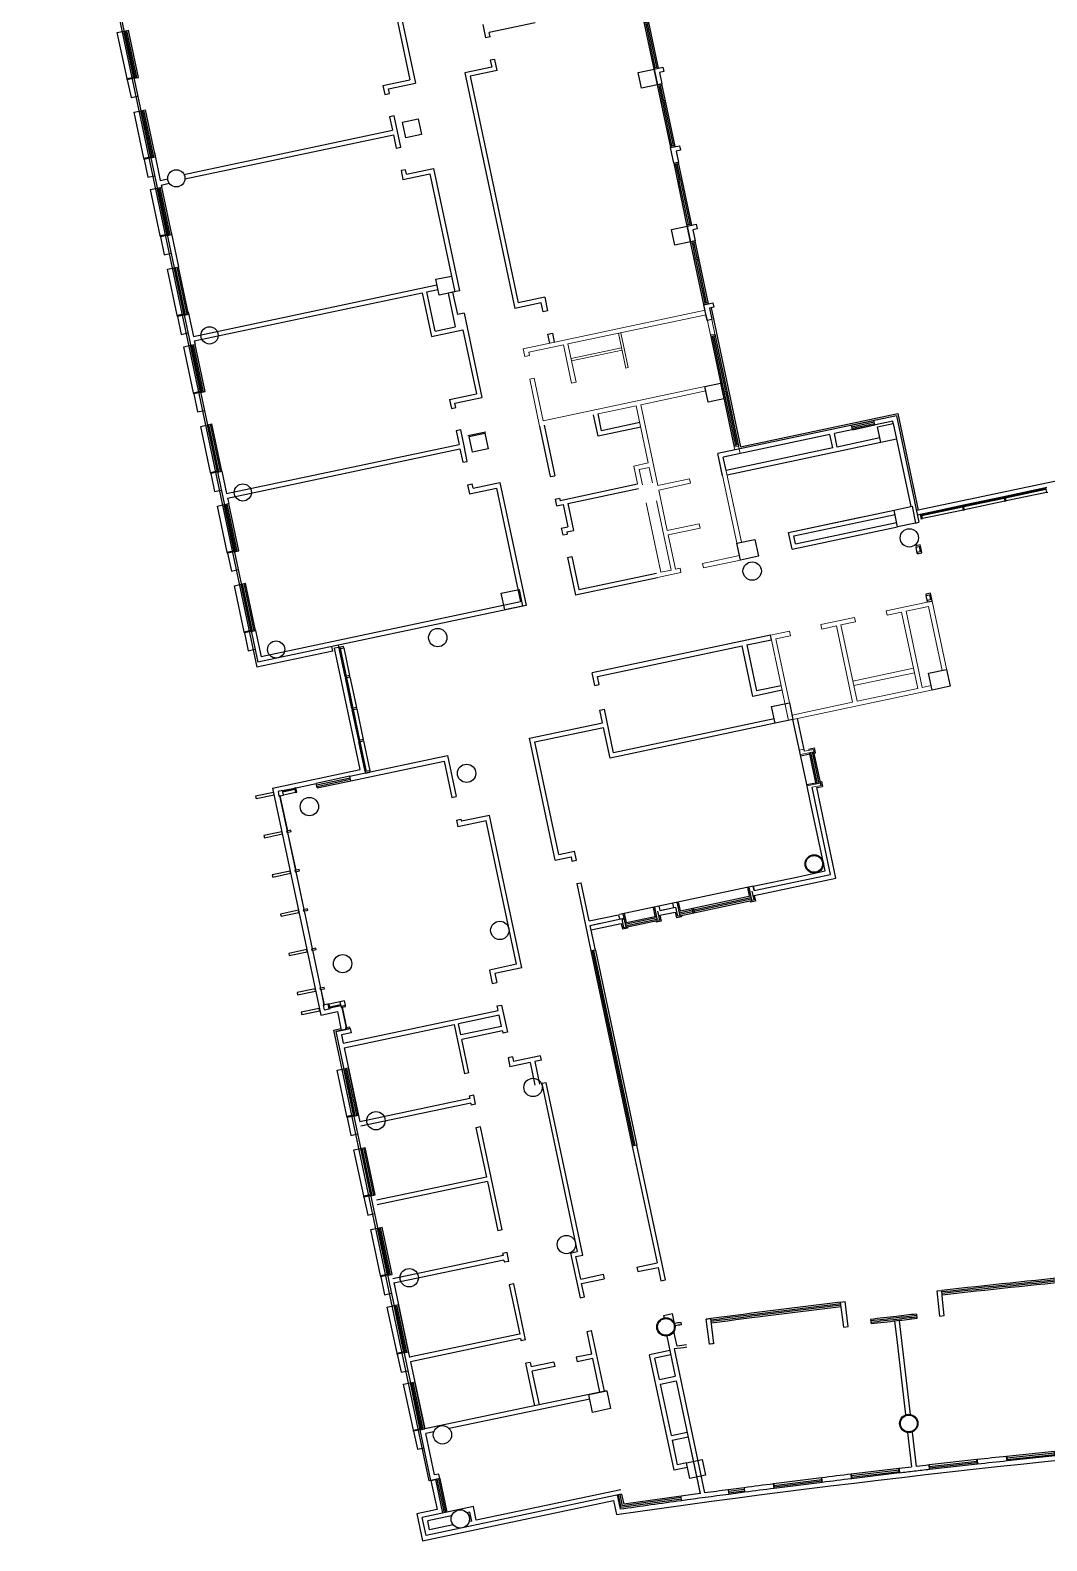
# Model space of a CAD drawing. Header units: millimetres. Extents: x 11680834 to 11851556, y -6213014 to -6078394.
# Drawn here: x 11684104 to 11728394, y -6213014 to -6147150 of the extents above; entities that cross this region are included whole.
import ezdxf

# ---------------------------------------------------------------- set-up
doc = ezdxf.new("R2010")
doc.units = ezdxf.units.MM
for name, color, linetype in [('A—墙体', 7, 'Continuous'), ('A—门窗', 135, 'Continuous'), ('I—平面—装饰面层线', 192, 'Continuous')]:
    doc.layers.add(name, color=color, linetype=linetype)
for name, color, linetype, lineweight in [('E1-RI-4F$0$A-WALL', 7, 'Continuous', 5), ('E1-RV-4F$0$$2$A-WALL', 7, 'Continuous', 5), ('E1-RV-4F$0$A-GLAZ-CWMG', 3, 'Continuous', 5), ('E1-RW-4F$0$A-WALL', 7, 'Continuous', 5)]:
    doc.layers.add(name, color=color, linetype=linetype, lineweight=lineweight)
doc.layers.get('0').off()
doc.layers.get('I—平面—装饰面层线').off()

# ---------------------------------------------------------------- blocks, each defined once
blk = doc.blocks.new('E-COLS-F4')
at = {"layer": 'A—墙体'}
for points in [[(11710597, -6148989), (11711282, -6148844), (11711427, -6149529), (11710742, -6149674)], [(11700325, -6151164), (11701010, -6151019), (11701154, -6151704), (11700470, -6151849)], [(11712047, -6155838), (11712732, -6155693), (11712877, -6156377), (11712192, -6156522)], [(11701774, -6158012), (11702459, -6157867), (11702604, -6158552), (11701919, -6158697)], [(11713496, -6162686), (11714181, -6162541), (11714326, -6163226), (11713641, -6163371)], [(11703224, -6164860), (11703909, -6164715), (11704054, -6165400), (11703369, -6165545)], [(11721023, -6164440), (11721708, -6164295), (11721853, -6164980), (11721168, -6165125)], [(11721740, -6168070), (11722523, -6167905), (11722678, -6168638), (11721896, -6168804)], [(11714892, -6169520), (11715675, -6169354), (11715830, -6170088), (11715047, -6170254)], [(11704620, -6171694), (11705402, -6171529), (11705558, -6172263), (11704775, -6172428)], [(11723247, -6175187), (11724030, -6175022), (11724185, -6175756), (11723402, -6175921)], [(11716399, -6176637), (11717181, -6176472), (11717337, -6177205), (11716554, -6177371)], [(11708439, -6206636), (11709222, -6206470), (11709387, -6207253), (11708605, -6207419)], [(11712699, -6209618), (11713384, -6209473), (11713529, -6210158), (11712844, -6210303)]]:
    blk.add_lwpolyline(points, close=True, dxfattribs=at)
blk.add_lwpolyline([(11703165, -6164822), (11703948, -6164656)], dxfattribs=at)
for centre, radius in [((11690467, -6153608), 375), ((11691917, -6160457), 375), ((11693367, -6167305), 375), ((11722406, -6169284), 400), ((11715558, -6170733), 400), ((11701861, -6173633), 400), ((11694816, -6174153), 375), ((11703114, -6179552), 400), ((11696266, -6181001), 400), ((11718261, -6183500), 400), ((11718261, -6183500), 365), ((11704564, -6186400), 400), ((11697716, -6187850), 400), ((11706014, -6193248), 400), ((11699166, -6194698), 400), ((11707464, -6200096), 400), ((11700615, -6201546), 400), ((11711802, -6203689), 400), ((11711802, -6203689), 365), ((11722383, -6207898), 400), ((11722383, -6207898), 365), ((11702065, -6208394), 400), ((11702842, -6212063), 400)]:
    blk.add_circle(centre, radius, dxfattribs=at)
blk = doc.blocks.new('E1-RI-4F$0$窗3')
at = {"layer": 'A—门窗'}
for p, q in [((10160998, -8417102), (10161298, -8417102)), ((10161298, -8419202), (10161298, -8417102)), ((10161364, -8419202), (10161364, -8417102)), ((10161431, -8419202), (10161431, -8417102)), ((10161498, -8419202), (10161498, -8417102)), ((10161298, -8419202), (10161498, -8419202))]:
    blk.add_line(p, q, dxfattribs=at)
for points in [[(10160998, -8419152), (10160998, -8417102), (10160998, -8417102)], [(10161298, -8419202), (10160998, -8419202), (10160998, -8419152), (10161298, -8419152)], [(10160998, -8419202), (10160998, -8420002), (10161298, -8420002)]]:
    blk.add_lwpolyline(points, dxfattribs=at)
at = {"layer": 'E1-RI-4F$0$A-WALL'}
blk.add_line((10161298, -8417102), (10161498, -8417102), dxfattribs=at)
blk = doc.blocks.new('E1-RI-4F$0$AWE')
at = {"layer": 'A—门窗'}
for p, q in [((11718018, -6178492), (11718272, -6178438)), ((11718341, -6180018), (11718051, -6178649)), ((11718406, -6180004), (11718117, -6178635)), ((11718471, -6179991), (11718182, -6178621)), ((11718558, -6180075), (11718247, -6178607)), ((11718259, -6178666), (11718318, -6178653)), ((11718318, -6178653), (11718272, -6178438)), ((11717672, -6178790), (11718064, -6178707)), ((11717937, -6180042), (11718329, -6179960)), ((11718524, -6179918), (11718583, -6179906)), ((11718583, -6179906), (11718629, -6180121)), ((11718374, -6180175), (11718629, -6180121))]:
    blk.add_line(p, q, dxfattribs=at)
at = {"layer": 'E1-RI-4F$0$A-WALL'}
for p, q in [((11717618, -6178536), (11717814, -6178494)), ((11717660, -6178731), (11718247, -6178607)), ((11717835, -6178592), (11718226, -6178509)), ((11718247, -6178607), (11718226, -6178509)), ((11717950, -6180101), (11718537, -6179977)), ((11718537, -6179977), (11718558, -6180075)), ((11718166, -6180157), (11718558, -6180075))]:
    blk.add_line(p, q, dxfattribs=at)
blk = doc.blocks.new('E1-RI-4F$0$窗4')
at = {"layer": 'A—门窗'}
for p, q in [((10183925, -8423476), (10183925, -8420676)), ((10183925, -8420676), (10184125, -8420676)), ((10184125, -8423476), (10184125, -8420676)), ((10183925, -8420736), (10184125, -8420736)), ((10183992, -8421416), (10183992, -8420736)), ((10184058, -8421416), (10184058, -8420736)), ((10183925, -8421416), (10184125, -8421416)), ((10183925, -8421476), (10184125, -8421476)), ((10183992, -8423416), (10183992, -8421476)), ((10184058, -8423416), (10184058, -8421476)), ((10183925, -8423416), (10184125, -8423416)), ((10183925, -8423476), (10184125, -8423476))]:
    blk.add_line(p, q, dxfattribs=at)
blk = doc.blocks.new('E1-RI-4F$0$$TCHSYS$WIN2D')
for p, q in [((-0.5, 0.5), (0.5, 0.5)), ((-0.5, 0.5), (-0.5, -0.5)), ((0.5, 0.5), (0.5, -0.5)), ((0.5, 0.1667), (-0.5, 0.1667)), ((0.5, -0.1667), (-0.5, -0.1667)), ((-0.5, -0.5), (0.5, -0.5))]:
    blk.add_line(p, q)

msp = doc.modelspace()

# ---------------------------------------------------------------- linework, layer by layer
at = {"layer": 'A—墙体'}
for p, q in [((11684181, -6128261), (11694014, -6174706)), ((11699560, -6144171), (11700647, -6149307)), ((11699828, -6144472), (11700884, -6149461)), ((11703817, -6146898), (11703941, -6147485)), ((11706101, -6146824), (11704095, -6147248)), ((11704137, -6147444), (11703941, -6147485)), ((11704137, -6147444), (11704095, -6147248)), ((11704210, -6148757), (11703037, -6149005)), ((11703037, -6149005), (11705211, -6159278)), ((11704447, -6148911), (11703274, -6149160)), ((11704344, -6148422), (11704148, -6148463)), ((11704148, -6148463), (11704210, -6148757)), ((11704447, -6148911), (11704344, -6148422)), ((11699473, -6149555), (11700647, -6149307)), ((11699473, -6149555), (11699555, -6149947)), ((11699710, -6149710), (11700884, -6149461)), ((11699751, -6149905), (11699710, -6149710)), ((11703274, -6149160), (11705365, -6159041)), ((11699555, -6149947), (11699751, -6149905)), ((11699958, -6150884), (11699763, -6150925)), ((11699763, -6150925), (11699887, -6151512)), ((11700103, -6151569), (11699958, -6150884)), ((11690800, -6153436), (11699887, -6151512)), ((11700248, -6152253), (11700103, -6151569)), ((11690841, -6153631), (11699928, -6151708)), ((11699928, -6151708), (11700053, -6152295)), ((11700053, -6152295), (11700248, -6152253)), ((11689513, -6152482), (11689772, -6153705)), ((11689772, -6153705), (11690093, -6153637)), ((11700455, -6153232), (11700260, -6153273)), ((11700260, -6153273), (11700342, -6153664)), ((11700342, -6153664), (11701517, -6153416)), ((11700497, -6153427), (11700455, -6153232)), ((11700497, -6153427), (11701671, -6153179)), ((11701517, -6153416), (11702604, -6158552)), ((11701671, -6153179), (11702728, -6158168)), ((11689814, -6153900), (11690162, -6153826)), ((11689814, -6153900), (11689834, -6153998)), ((11690248, -6155955), (11690569, -6157471)), ((11691211, -6160504), (11701826, -6158257)), ((11702728, -6158168), (11702800, -6158511)), ((11691253, -6160699), (11701183, -6158597)), ((11701183, -6158597), (11701587, -6160505)), ((11701379, -6158556), (11701868, -6158452)), ((11701741, -6160268), (11701379, -6158556)), ((11702604, -6158552), (11702311, -6158614)), ((11702311, -6158614), (11702622, -6160082)), ((11702800, -6158511), (11702507, -6158573)), ((11702507, -6158573), (11702714, -6159551)), ((11706523, -6158796), (11705365, -6159041)), ((11706523, -6158796), (11706647, -6159383)), ((11690984, -6159428), (11691211, -6160504)), ((11703007, -6159489), (11702714, -6159551)), ((11703007, -6159489), (11703784, -6163158)), ((11706369, -6159033), (11705211, -6159278)), ((11706452, -6159424), (11706369, -6159033)), ((11706647, -6159383), (11706452, -6159424)), ((11701587, -6160505), (11702956, -6160215)), ((11701741, -6160268), (11702622, -6160082)), ((11702874, -6159824), (11702874, -6159824)), ((11702956, -6160215), (11703547, -6163003)), ((11691253, -6160699), (11691284, -6160846)), ((11706659, -6160403), (11706854, -6160361)), ((11706742, -6160794), (11706659, -6160403)), ((11706854, -6160361), (11706937, -6160752)), ((11702372, -6163252), (11703547, -6163003)), ((11702372, -6163252), (11702455, -6163643)), ((11702372, -6163252), (11702434, -6163545)), ((11702609, -6163406), (11703784, -6163158)), ((11702651, -6163602), (11702609, -6163406)), ((11702455, -6163643), (11702651, -6163602)), ((11708844, -6164848), (11708647, -6163917)), ((11708998, -6164611), (11708842, -6163876)), ((11721708, -6164295), (11721687, -6164197)), ((11721708, -6164295), (11721687, -6164197)), ((11721841, -6163960), (11722825, -6168607)), ((11721841, -6163960), (11722825, -6168607)), ((11702858, -6164580), (11702662, -6164622)), ((11702662, -6164622), (11702786, -6165209)), ((11703003, -6165265), (11702858, -6164580)), ((11706298, -6164414), (11706764, -6166615)), ((11706494, -6164373), (11706960, -6166574)), ((11710703, -6164454), (11708844, -6164848)), ((11710661, -6164259), (11708998, -6164611)), ((11718949, -6164777), (11714301, -6165761)), ((11718949, -6164777), (11714301, -6165761)), ((11719073, -6165364), (11718949, -6164777)), ((11719073, -6165364), (11718949, -6164777)), ((11719268, -6165323), (11719144, -6164736)), ((11719268, -6165323), (11719144, -6164736)), ((11721708, -6164295), (11722474, -6167915)), ((11721708, -6164295), (11722474, -6167915)), ((11692661, -6167352), (11702786, -6165209)), ((11692703, -6167548), (11702828, -6165404)), ((11702828, -6165404), (11702952, -6165991)), ((11703148, -6165950), (11703003, -6165265)), ((11719073, -6165364), (11714426, -6166348)), ((11719073, -6165364), (11714426, -6166348)), ((11721169, -6165125), (11714467, -6166544)), ((11721169, -6165125), (11714467, -6166544)), ((11721127, -6164929), (11719268, -6165323)), ((11721127, -6164929), (11719268, -6165323)), ((11721168, -6165125), (11721127, -6164929)), ((11721168, -6165125), (11721127, -6164929)), ((11702952, -6165991), (11703148, -6165950)), ((11714271, -6166585), (11714064, -6165607)), ((11714271, -6166585), (11714064, -6165607)), ((11714426, -6166348), (11714301, -6165761)), ((11714426, -6166348), (11714301, -6165761)), ((11692454, -6166374), (11692661, -6167352)), ((11706764, -6166615), (11706960, -6166574)), ((11703159, -6166970), (11703355, -6166928)), ((11703159, -6166970), (11703242, -6167361)), ((11703242, -6167361), (11704416, -6167112)), ((11703396, -6167124), (11703355, -6166928)), ((11703396, -6167124), (11704571, -6166875)), ((11704416, -6167112), (11705468, -6172077)), ((11704571, -6166875), (11705705, -6172232)), ((11707188, -6167650), (11710563, -6166935)), ((11707523, -6167784), (11710605, -6167131)), ((11692703, -6167548), (11692754, -6167792)), ((11706972, -6167594), (11707167, -6167552)), ((11706972, -6167594), (11707034, -6167887)), ((11707034, -6167887), (11707327, -6167825)), ((11707167, -6167552), (11707188, -6167650)), ((11707327, -6167825), (11707534, -6168803)), ((11707523, -6167784), (11707771, -6168958)), ((11717142, -6169044), (11721740, -6168070)), ((11717142, -6169044), (11721740, -6168070)), ((11707241, -6168865), (11707534, -6168803)), ((11717142, -6169044), (11720272, -6168381)), ((11717142, -6169044), (11720272, -6168381)), ((11717298, -6169777), (11721896, -6168804)), ((11717298, -6169777), (11721896, -6168804)), ((11717379, -6169198), (11721782, -6168266)), ((11717379, -6169198), (11721782, -6168266)), ((11717452, -6169540), (11721854, -6168608)), ((11717452, -6169540), (11721854, -6168608)), ((11722678, -6168638), (11722825, -6168607)), ((11722678, -6168638), (11722825, -6168607)), ((11707241, -6168865), (11707303, -6169159)), ((11707303, -6169159), (11707499, -6169118)), ((11707478, -6169020), (11707771, -6168958)), ((11707478, -6169020), (11707499, -6169118)), ((11717298, -6169777), (11717142, -6169044)), ((11717298, -6169777), (11717142, -6169044)), ((11717452, -6169540), (11717379, -6169198)), ((11717452, -6169540), (11717379, -6169198)), ((11707510, -6170137), (11707706, -6170096)), ((11707706, -6170096), (11708011, -6171539)), ((11707510, -6170137), (11707857, -6171776)), ((11707860, -6171775, 0), (11711428, -6171020, 0)), ((11708011, -6171539), (11711387, -6170824, 0)), ((11705468, -6172077), (11694168, -6174469)), ((11705705, -6172232), (11694014, -6174706)), ((11693925, -6173320), (11694168, -6174469)), ((11716354, -6173529), (11708580, -6175175)), ((11708817, -6175329), (11715124, -6173994)), ((11715590, -6176195), (11715124, -6173994)), ((11715319, -6173953), (11716395, -6173725)), ((11715320, -6173953), (11715744, -6175958)), ((11716395, -6173725), (11716354, -6173529)), ((11708696, -6175725), (11708580, -6175175)), ((11708892, -6175684), (11708817, -6175329)), ((11708696, -6175725), (11708892, -6175684)), ((11716861, -6175926), (11715590, -6176195)), ((11716820, -6175730), (11715744, -6175958)), ((11705857, -6178025), (11709041, -6177351)), ((11708924, -6176801), (11709120, -6176760)), ((11709041, -6177351), (11708924, -6176801)), ((11709521, -6178655), (11709120, -6176760)), ((11716554, -6177371), (11709367, -6178892)), ((11716512, -6177175), (11709521, -6178655)), ((11717949, -6180101), (11717336, -6177205)), ((11717832, -6178581), (11717532, -6177164)), ((11706981, -6183333), (11705857, -6178025)), ((11706094, -6178180), (11709082, -6177547)), ((11709367, -6178892), (11709082, -6177547)), ((11707135, -6183096), (11706094, -6178180)), ((11698031, -6179682), (11702287, -6178781)), ((11698072, -6179878), (11702132, -6179018)), ((11702132, -6179018), (11702469, -6180608)), ((11702287, -6178781), (11702665, -6180567)), ((11695624, -6180191), (11696564, -6179993)), ((11696605, -6180188), (11696564, -6179993)), ((11698072, -6179878), (11698031, -6179682)), ((11694704, -6180387), (11693922, -6180552)), ((11693922, -6180552), (11693943, -6180650)), ((11693943, -6180650), (11694725, -6180484)), ((11694725, -6180484), (11694704, -6180387)), ((11702469, -6180608), (11702665, -6180567)), ((11718103, -6180825), (11717937, -6180043)), ((11718971, -6183963), (11718166, -6180158)), ((11718734, -6183809), (11718103, -6180825)), ((11702676, -6181587), (11702872, -6181545)), ((11702676, -6181587), (11702738, -6181880)), ((11703962, -6181623), (11702738, -6181880)), ((11702872, -6181545), (11702893, -6181643)), ((11704116, -6181386), (11702893, -6181643)), ((11705286, -6187879), (11703962, -6181623)), ((11705523, -6188034), (11704116, -6181386)), ((11695067, -6182099), (11694284, -6182264)), ((11694284, -6182264), (11694305, -6182362)), ((11694305, -6182362), (11695088, -6182196)), ((11695088, -6182196), (11695067, -6182099)), ((11706981, -6183333), (11707666, -6183188)), ((11707135, -6183096), (11707820, -6182951)), ((11707666, -6183188), (11707707, -6183384)), ((11707903, -6183342), (11707820, -6182951)), ((11695429, -6183811), (11694647, -6183976)), ((11694668, -6184074), (11695450, -6183908)), ((11695450, -6183908), (11695429, -6183811)), ((11707707, -6183384), (11707903, -6183342)), ((11715645, -6184667), (11718971, -6183963)), ((11717561, -6184057), (11718734, -6183809)), ((11694647, -6183976), (11694668, -6184074)), ((11707914, -6184362), (11708110, -6184320)), ((11707914, -6184362), (11708535, -6187297)), ((11708462, -6185983), (11708110, -6184320)), ((11715603, -6184468), (11709773, -6185706)), ((11715408, -6184512), (11715532, -6185093)), ((11715604, -6184472), (11717561, -6184057)), ((11715604, -6184471), (11715645, -6184666)), ((11715645, -6184667), (11715604, -6184472)), ((11712082, -6185217), (11712124, -6185412)), ((11712180, -6185196), (11712180, -6185196)), ((11712278, -6185175), (11712402, -6185760)), ((11715630, -6185072), (11715532, -6185093)), ((11715548, -6184687), (11715630, -6185072)), ((11695792, -6185523), (11695009, -6185688)), ((11695009, -6185688), (11695030, -6185786)), ((11695030, -6185786), (11695812, -6185621)), ((11695812, -6185621), (11695792, -6185523)), ((11708462, -6185983), (11709734, -6185714)), ((11708503, -6186179), (11709971, -6185869)), ((11709734, -6185714), (11709776, -6185910)), ((11709873, -6185889), (11709957, -6186281)), ((11709930, -6185673), (11710054, -6186260)), ((11711299, -6185383), (11711424, -6185968)), ((11711397, -6185362), (11711397, -6185362)), ((11711439, -6185558), (11711522, -6185947)), ((11711495, -6185341), (11711537, -6185537)), ((11711537, -6185537), (11712221, -6185392)), ((11711561, -6185532), (11712222, -6185393)), ((11712221, -6185392), (11712304, -6185780)), ((11712402, -6185760), (11712304, -6185780)), ((11708503, -6186179), (11708919, -6186091)), ((11708731, -6187255), (11708503, -6186179)), ((11710053, -6186260), (11709957, -6186281)), ((11711522, -6185947), (11711424, -6185968)), ((11696154, -6187235), (11695372, -6187400)), ((11696175, -6187333), (11696154, -6187235)), ((11695372, -6187400), (11695392, -6187498)), ((11695392, -6187498), (11696175, -6187333)), ((11705286, -6187879), (11704112, -6188128)), ((11704112, -6188128), (11704237, -6188718)), ((11705523, -6188034), (11704349, -6188283)), ((11704349, -6188283), (11704433, -6188677)), ((11696517, -6188947), (11695734, -6189112)), ((11695734, -6189112), (11695755, -6189210)), ((11695755, -6189210), (11696537, -6189045)), ((11696537, -6189045), (11696517, -6188947)), ((11704237, -6188718), (11704433, -6188677)), ((11696698, -6189803), (11695915, -6189968)), ((11696719, -6189901), (11696698, -6189803)), ((11697068, -6189622), (11696873, -6189664)), ((11696873, -6189664), (11696914, -6189859)), ((11696914, -6189859), (11697110, -6189818)), ((11697068, -6189622), (11697110, -6189818)), ((11697793, -6189469), (11697127, -6189610)), ((11697735, -6191321), (11704485, -6189892)), ((11704444, -6189696), (11704640, -6189655)), ((11704485, -6189892), (11704444, -6189696)), ((11704640, -6189655), (11704891, -6190840)), ((11695915, -6189968), (11695936, -6190066)), ((11695936, -6190066), (11696719, -6189901)), ((11697777, -6191517), (11702570, -6190502)), ((11702570, -6190502), (11703023, -6192655)), ((11704529, -6190098), (11702768, -6190469)), ((11702871, -6190958), (11702768, -6190469)), ((11704632, -6190588), (11704529, -6190098)), ((11698047, -6190672), (11697421, -6190805)), ((11697421, -6190805), (11697852, -6190714)), ((11697421, -6190805), (11701102, -6208189)), ((11698089, -6190868), (11697659, -6190959)), ((11697659, -6190959), (11697735, -6191321)), ((11698047, -6190672), (11698089, -6190868)), ((11704632, -6190588), (11702871, -6190958)), ((11704674, -6190783), (11702912, -6191154)), ((11703219, -6192613), (11702912, -6191154)), ((11704674, -6190783), (11704695, -6190881)), ((11704891, -6190840), (11704695, -6190881)), ((11697777, -6191517), (11698460, -6194745)), ((11706334, -6191865), (11705160, -6192112)), ((11706376, -6192060), (11706334, -6191865)), ((11705118, -6191916), (11704923, -6191957)), ((11704923, -6191957), (11705006, -6192349)), ((11705886, -6192163), (11705006, -6192349)), ((11705118, -6191916), (11705160, -6192112)), ((11705886, -6192163), (11706093, -6193141)), ((11706376, -6192060), (11706082, -6192122)), ((11706082, -6192122), (11706289, -6193100)), ((11703219, -6192613), (11703023, -6192655)), ((11706583, -6193039), (11706387, -6193080)), ((11706387, -6193080), (11707938, -6200405)), ((11708175, -6200559), (11706583, -6193039)), ((11703254, -6193730), (11698460, -6194745)), ((11703429, -6193591), (11703233, -6193632)), ((11703233, -6193632), (11703254, -6193730)), ((11703511, -6193982), (11703429, -6193591)), ((11703295, -6193926), (11698501, -6194941)), ((11703295, -6193926), (11703316, -6194024)), ((11703511, -6193982), (11703316, -6194024)), ((11703719, -6194961), (11703523, -6195002)), ((11703523, -6195002), (11703979, -6197154)), ((11704671, -6199461), (11703719, -6194961)), ((11710533, -6195767), (11710337, -6195808)), ((11710337, -6195808), (11711414, -6200896)), ((11711776, -6201637), (11710533, -6195767)), ((11703978, -6197154), (11699185, -6198169)), ((11703979, -6197154), (11699185, -6198169)), ((11704020, -6197350), (11699226, -6198365)), ((11704020, -6197350), (11704476, -6199502)), ((11704671, -6199461), (11704476, -6199502)), ((11707644, -6200467), (11707938, -6200405)), ((11704703, -6200579), (11699909, -6201588)), ((11704745, -6200774), (11699950, -6201783)), ((11704879, -6200439), (11704683, -6200481)), ((11704683, -6200481), (11704703, -6200579)), ((11704745, -6200774), (11704765, -6200872)), ((11704961, -6200831), (11704765, -6200872)), ((11704961, -6200831), (11704879, -6200439)), ((11707644, -6200467), (11708058, -6202424)), ((11707881, -6200621), (11708175, -6200559)), ((11708088, -6201600), (11707881, -6200621)), ((11710534, -6201082), (11711414, -6200896)), ((11710534, -6201082), (11710575, -6201278)), ((11710575, -6201278), (11711456, -6201091)), ((11711456, -6201091), (11711580, -6201678)), ((11708088, -6201600), (11709066, -6201393)), ((11708127, -6201796), (11709108, -6201588)), ((11709066, -6201393), (11709108, -6201588)), ((11711580, -6201678), (11711776, -6201637)), ((11699943, -6201751), (11700634, -6205016)), ((11705168, -6201809), (11704973, -6201850)), ((11704974, -6201854), (11705429, -6204007)), ((11705686, -6204255), (11705169, -6201813)), ((11708058, -6202424), (11708251, -6202383)), ((11708251, -6202383), (11708127, -6201796)), ((11723616, -6202122), (11723815, -6202099)), ((11723731, -6203216), (11723616, -6202122)), ((11723857, -6202497), (11723815, -6202099)), ((11719412, -6202609), (11719611, -6202586)), ((11719549, -6203701), (11719412, -6202610)), ((11719748, -6203677), (11719611, -6202586)), ((11723930, -6203193), (11723857, -6202497)), ((11711695, -6203187), (11712086, -6203104)), ((11711695, -6203187), (11711719, -6203298)), ((11712178, -6203537), (11712086, -6203104)), ((11712481, -6203597), (11712469, -6203497)), ((11713696, -6204443), (11713559, -6203350)), ((11713894, -6204417), (11713757, -6203325)), ((11719549, -6203701), (11719748, -6203677)), ((11721766, -6203440), (11721858, -6204235)), ((11721964, -6203417), (11722438, -6207502)), ((11723731, -6203216), (11723930, -6203193)), ((11705428, -6204003), (11700633, -6205012)), ((11705470, -6204198), (11700675, -6205207)), ((11705470, -6204198), (11705490, -6204296)), ((11705686, -6204255), (11705490, -6204296)), ((11708367, -6203892), (11708562, -6203850)), ((11708574, -6204870), (11708367, -6203892)), ((11709121, -6206492), (11708562, -6203850)), ((11711835, -6204088), (11712206, -6205839)), ((11712286, -6204531), (11712150, -6203886)), ((11721858, -6204235), (11722239, -6207525)), ((11708574, -6204870), (11707891, -6205014)), ((11707891, -6205014), (11707933, -6205210)), ((11711967, -6204714), (11711087, -6204900)), ((11712153, -6209939), (11711087, -6204900)), ((11712009, -6204909), (11711324, -6205054)), ((11712158, -6204650), (11713487, -6210928)), ((11700676, -6205211), (11701295, -6208139)), ((11705892, -6205233), (11705698, -6205274)), ((11706091, -6207133), (11705698, -6205274)), ((11705892, -6205233), (11705933, -6205429)), ((11706913, -6205222), (11705933, -6205429)), ((11706954, -6205417), (11705976, -6205624)), ((11706287, -6207092), (11705976, -6205624)), ((11706913, -6205222), (11706954, -6205417)), ((11708615, -6205066), (11707933, -6205210)), ((11708924, -6206533), (11708615, -6205066)), ((11711521, -6205984), (11711324, -6205054)), ((11711521, -6205984), (11712206, -6205839)), ((11711562, -6206180), (11712247, -6206035)), ((11712038, -6208430), (11711562, -6206180)), ((11712247, -6206035), (11713292, -6210969)), ((11708481, -6206832), (11702361, -6208119)), ((11709222, -6206471), (11706134, -6207121)), ((11709222, -6206471), (11706134, -6207121)), ((11706134, -6207121), (11701100, -6208180)), ((11706134, -6207121), (11701100, -6208180)), ((11701563, -6210382), (11701100, -6208180)), ((11701563, -6210382), (11701100, -6208180)), ((11701683, -6208262), (11701337, -6208335)), ((11701683, -6208262), (11701337, -6208335)), ((11701718, -6210145), (11701337, -6208335)), ((11701718, -6210145), (11701337, -6208335)), ((11712038, -6208430), (11712722, -6208285)), ((11722328, -6208294), (11722502, -6209796)), ((11722527, -6208272), (11722701, -6209773)), ((11712079, -6208626), (11712764, -6208481)), ((11712308, -6209701), (11712080, -6208625)), ((11712837, -6208823), (11713289, -6210955)), ((11712699, -6209619), (11712308, -6209701)), ((11725356, -6209474), (11725375, -6209673)), ((11726649, -6209333), (11726668, -6209532)), ((11701952, -6210300), (11701563, -6210382)), ((11701952, -6210300), (11701563, -6210382)), ((11701911, -6210104), (11701718, -6210145)), ((11701911, -6210104), (11701718, -6210145)), ((11701952, -6210300), (11701911, -6210104)), ((11701952, -6210300), (11701911, -6210104)), ((11712740, -6209814), (11712153, -6209939)), ((11718580, -6210268), (11718603, -6210466)), ((11719871, -6210109), (11719894, -6210308)), ((11721956, -6209860), (11721979, -6210059)), ((11723269, -6209708), (11723288, -6209907)), ((11701563, -6210382), (11701756, -6210341)), ((11709829, -6210788), (11703537, -6212113)), ((11709829, -6210788), (11703537, -6212113)), ((11714514, -6210790), (11714537, -6210989)), ((11715208, -6210699), (11715231, -6210897)), ((11716497, -6210531), (11716520, -6210730)), ((11703413, -6211525), (11701187, -6211994)), ((11703413, -6211525), (11701187, -6211994)), ((11709870, -6210984), (11701352, -6212777)), ((11709870, -6210984), (11701352, -6212777)), ((11703537, -6212113), (11703413, -6211525)), ((11703537, -6212113), (11703413, -6211525)), ((11712485, -6211266), (11712459, -6211068)), ((11701352, -6212777), (11701187, -6211994)), ((11701352, -6212777), (11701187, -6211994)), ((11702455, -6211932), (11701424, -6212148)), ((11702455, -6211932), (11701424, -6212148)), ((11701506, -6212540), (11701424, -6212148)), ((11701506, -6212540), (11701424, -6212148)), ((11703259, -6211762), (11703133, -6211789)), ((11703259, -6211762), (11703133, -6211789)), ((11703341, -6212154), (11703215, -6212180)), ((11703341, -6212154), (11703215, -6212180)), ((11703341, -6212154), (11703259, -6211762)), ((11703341, -6212154), (11703259, -6211762)), ((11702537, -6212323), (11701506, -6212540)), ((11702537, -6212323), (11701506, -6212540))]:
    msp.add_line(p, q, dxfattribs=at)
at = {"layer": 'A—墙体', "extrusion": (0, 0, -1)}
for p, q in [((11695096, -6180304), (11694900, -6180345)), ((11694900, -6180345), (11694942, -6180541)), ((11694942, -6180541), (11695137, -6180499)), ((11695137, -6180499), (11695096, -6180304)), ((11697597, -6189510), (11697638, -6189706)), ((11697638, -6189706), (11697834, -6189664)), ((11697834, -6189664), (11697793, -6189469))]:
    msp.add_line(p, q, dxfattribs=at)
at = {"layer": 'A—墙体'}
for points in [[(11711282, -6148845), (11711673, -6148762), (11711715, -6148957), (11711519, -6148999), (11711623, -6149488), (11711427, -6149529), (11711282, -6148845)], [(11712007, -6152269), (11712398, -6152186), (11712440, -6152381), (11712244, -6152423), (11712348, -6152912), (11712152, -6152953), (11712007, -6152269)], [(11712732, -6155693), (11713123, -6155610), (11713165, -6155806), (11712969, -6155847), (11713072, -6156336), (11712877, -6156378), (11712732, -6155693)], [(11713457, -6159117), (11713848, -6159034), (11713889, -6159230), (11713694, -6159271), (11713797, -6159760), (11713602, -6159802), (11713457, -6159117)], [(11722474, -6167915), (11722523, -6167904), (11722678, -6168638)], [(11722474, -6167915), (11722523, -6167904), (11722678, -6168638)]]:
    msp.add_lwpolyline(points, dxfattribs=at)
for centre, radius, start, end in [((11778689, -6694149), 495100, 97.68637, 97.72036), ((11778689, -6694149), 495000, 97.68647, 97.71958), ((11778689, -6694149), 495100, 97.53592, 97.55906), ((11778689, -6694149), 494000, 97.67595, 97.73995), ((11778689, -6694149), 494100, 97.67585, 97.72341), ((11778689, -6694149), 494000, 97.53677, 97.55996), ((11778651, -6693635), 487085, 96.12867, 96.28161), ((11778651, -6693635), 486885, 96.12897, 96.28197), ((11778651, -6693635), 487085, 96.93118, 97.0841), ((11778651, -6693635), 486885, 96.93131, 97.0843), ((11778651, -6693635), 487085, 96.6195, 96.68415), ((11778651, -6693635), 486885, 96.60774, 96.68418), ((11778651, -6693635), 486885, 96.52913, 96.60774), ((11778651, -6693635), 487085, 96.52867, 96.59597), ((11778651, -6693635), 487085, 97.71182, 97.81032), ((11778651, -6693635), 487085, 97.56642, 97.68823), ((11778651, -6693635), 487085, 97.33114, 97.48407), ((11778651, -6693635), 486885, 97.33143, 97.48443), ((11778651, -6693635), 486885, 97.56682, 97.81045)]:
    msp.add_arc(centre, radius, start, end, dxfattribs=at)
at = {"layer": 'A—门窗'}
for p, q in [((11684104, -6128277), (11693977, -6174919)), ((11713772, -6159254), (11715055, -6165315)), ((11713737, -6160437), (11714772, -6165329)), ((11713749, -6160496), (11713945, -6160455)), ((11713814, -6160482), (11714313, -6162840)), ((11713880, -6160468), (11714379, -6162826)), ((11713932, -6160396), (11714968, -6165288)), ((11714248, -6162854), (11714444, -6162812)), ((11714261, -6162913), (11714456, -6162871)), ((11714320, -6162869), (11714320, -6162869)), ((11714385, -6162855), (11714385, -6162856)), ((11714391, -6162885), (11714890, -6165243)), ((11714326, -6162899), (11714825, -6165256)), ((11721841, -6163960), (11714064, -6165607)), ((11721841, -6163960), (11714064, -6165607)), ((11715055, -6165315), (11721903, -6163865)), ((11721687, -6164197), (11719144, -6164736)), ((11721687, -6164197), (11719144, -6164736)), ((11719885, -6164374), (11720863, -6164167)), ((11719885, -6164374), (11720863, -6164167)), ((11720904, -6164363), (11720863, -6164167)), ((11720904, -6164363), (11720863, -6164167)), ((11721903, -6163865), (11722795, -6168077)), ((11719926, -6164570), (11719885, -6164374)), ((11719899, -6164440), (11720877, -6164232)), ((11719899, -6164440), (11720877, -6164232)), ((11719912, -6164505), (11720891, -6164298)), ((11719912, -6164505), (11720891, -6164298)), ((11719926, -6164570), (11720904, -6164363)), ((11719926, -6164570), (11720904, -6164363)), ((11714955, -6165229), (11714760, -6165270)), ((11731750, -6166181), (11722716, -6168094)), ((11726524, -6167492), (11724763, -6167865)), ((11728344, -6167107), (11726583, -6167480)), ((11728350, -6167137), (11726589, -6167509)), ((11726594, -6167534), (11728355, -6167161)), ((11728385, -6167302), (11726624, -6167675)), ((11728355, -6167161), (11728350, -6167137)), ((11723377, -6168158), (11722944, -6168250)), ((11724711, -6167907), (11722950, -6168280)), ((11722955, -6168305), (11724716, -6167932)), ((11724705, -6167877), (11723377, -6168158)), ((11724746, -6168073), (11723419, -6168354)), ((11724716, -6167932), (11724711, -6167907)), ((11726531, -6167522), (11724770, -6167895)), ((11724770, -6167895), (11724775, -6167919)), ((11724775, -6167919), (11726536, -6167547)), ((11726566, -6167688), (11724805, -6168060)), ((11726536, -6167547), (11726531, -6167522)), ((11726589, -6167509), (11726594, -6167534)), ((11722885, -6168262), (11722758, -6168289)), ((11722944, -6168250), (11722885, -6168262)), ((11722885, -6168262), (11722926, -6168458)), ((11722926, -6168458), (11722897, -6168464)), ((11722926, -6168458), (11722985, -6168446)), ((11722985, -6168446), (11722944, -6168250)), ((11722950, -6168280), (11722955, -6168305)), ((11723419, -6168354), (11722985, -6168446)), ((11722754, -6169964), (11722697, -6169692)), ((11722838, -6169663), (11722885, -6169888)), ((11722910, -6169882), (11722863, -6169657)), ((11722950, -6169923), (11722893, -6169651)), ((11723200, -6172068), (11723142, -6171796)), ((11723283, -6171766), (11723331, -6171991)), ((11723356, -6171986), (11723308, -6171761)), ((11723395, -6172026), (11723338, -6171754)), ((11697281, -6174219), (11697239, -6174024)), ((11697556, -6174059), (11697358, -6174101)), ((11697825, -6175331), (11697535, -6173961)), ((11697764, -6174076), (11698021, -6175289)), ((11697281, -6174219), (11693977, -6174919)), ((11698479, -6179383), (11697358, -6174101)), ((11697623, -6174106), (11697598, -6174111)), ((11697598, -6174111), (11697854, -6175319)), ((11697879, -6175314), (11697623, -6174106)), ((11698119, -6176720), (11697837, -6175384)), ((11697854, -6175319), (11697879, -6175314)), ((11697891, -6175373), (11697867, -6175378)), ((11697867, -6175378), (11698149, -6176713)), ((11698174, -6176708), (11697891, -6175373)), ((11698032, -6175343), (11698315, -6176678)), ((11698149, -6176713), (11698174, -6176708)), ((11698415, -6178114), (11698132, -6176778)), ((11698187, -6176767), (11698162, -6176772)), ((11698162, -6176772), (11698444, -6178107)), ((11698469, -6178102), (11698187, -6176767)), ((11698328, -6176737), (11698610, -6178072)), ((11698703, -6179478), (11698427, -6178172)), ((11698482, -6178161), (11698457, -6178166)), ((11698457, -6178166), (11698733, -6179472)), ((11698758, -6179467), (11698482, -6178161)), ((11698623, -6178131), (11698899, -6179437)), ((11694663, -6180191), (11698479, -6179383)), ((11698031, -6179682), (11696564, -6179993)), ((11696578, -6180059), (11698045, -6179749)), ((11696591, -6180124), (11698059, -6179813)), ((11696605, -6180188), (11698072, -6179878)), ((11694663, -6180191), (11696760, -6190096)), ((11694996, -6180529), (11694971, -6180534)), ((11694971, -6180534), (11695296, -6182070)), ((11695321, -6182065), (11694996, -6180529)), ((11695101, -6180302), (11695624, -6180191)), ((11695631, -6180221), (11695102, -6180333)), ((11695107, -6180358), (11695636, -6180246)), ((11695666, -6180387), (11695137, -6180499)), ((11695636, -6180246), (11695631, -6180221)), ((11719209, -6184117), (11718374, -6180175)), ((11695296, -6182070), (11695321, -6182065)), ((11695334, -6182124), (11695309, -6182129)), ((11695309, -6182129), (11695659, -6183783)), ((11695684, -6183777), (11695334, -6182124)), ((11695659, -6183783), (11695684, -6183777)), ((11695696, -6183836), (11695671, -6183841)), ((11695671, -6183841), (11696021, -6185495)), ((11696046, -6185489), (11695696, -6183836)), ((11715349, -6184521), (11715431, -6184910)), ((11715648, -6184871), (11719209, -6184117)), ((11712336, -6185163), (11712419, -6185552)), ((11712360, -6185564), (11715490, -6184897)), ((11712402, -6185760), (11715532, -6185093)), ((11713000, -6185496), (11715504, -6184962)), ((11713014, -6185561), (11715518, -6185028)), ((11715473, -6185105), (11715486, -6185164)), ((11715701, -6185118), (11715486, -6185164)), ((11715648, -6184871), (11715701, -6185118)), ((11696021, -6185495), (11696046, -6185489)), ((11696058, -6185548), (11696034, -6185553)), ((11696034, -6185553), (11696384, -6187207)), ((11696408, -6187201), (11696058, -6185548)), ((11709832, -6185694), (11709832, -6185694)), ((11709880, -6185919), (11709977, -6185898)), ((11709988, -6185660), (11710072, -6186052)), ((11710012, -6186064), (11711383, -6185774)), ((11710025, -6186130), (11711397, -6185839)), ((11710039, -6186195), (11711411, -6185905)), ((11711241, -6185395), (11711324, -6185786)), ((11711539, -6185741), (11712204, -6185600)), ((11711539, -6185741), (11711593, -6185993)), ((11712204, -6185600), (11712258, -6185852)), ((11712473, -6185806), (11712258, -6185852)), ((11712374, -6185629), (11712942, -6185508)), ((11712388, -6185694), (11712955, -6185574)), ((11712461, -6185747), (11712473, -6185806)), ((11712928, -6185443), (11712969, -6185639)), ((11712986, -6185431), (11713028, -6185626)), ((11708545, -6186375), (11709857, -6186097)), ((11709857, -6186097), (11709911, -6186352)), ((11710126, -6186306), (11709911, -6186352)), ((11710053, -6186260), (11711424, -6185970)), ((11710113, -6186247), (11710126, -6186306)), ((11711366, -6185982), (11711378, -6186039)), ((11711593, -6185993), (11711378, -6186039)), ((11696384, -6187207), (11696408, -6187201)), ((11696421, -6187260), (11696396, -6187265)), ((11696771, -6188913), (11696421, -6187260)), ((11696396, -6187265), (11696746, -6188919)), ((11696746, -6188919), (11696771, -6188913)), ((11696783, -6188972), (11696758, -6188977)), ((11696758, -6188977), (11696902, -6189657)), ((11696927, -6189652), (11696783, -6188972)), ((11696902, -6189657), (11696927, -6189652)), ((11697127, -6189610), (11697068, -6189622)), ((11697110, -6189818), (11697169, -6189805)), ((11697169, -6189805), (11697127, -6189610)), ((11697627, -6189651), (11697157, -6189751)), ((11697157, -6189751), (11697162, -6189776)), ((11697162, -6189776), (11697632, -6189676)), ((11697632, -6189676), (11697627, -6189651)), ((11697638, -6189706), (11697651, -6189765)), ((11697651, -6189765), (11697846, -6189723)), ((11697706, -6189753), (11697681, -6189758)), ((11697681, -6189758), (11697869, -6190649)), ((11697894, -6190643), (11697706, -6189753)), ((11697846, -6189723), (11697834, -6189665)), ((11696760, -6190096), (11697484, -6189943)), ((11697484, -6189943), (11697656, -6190755)), ((11697327, -6190743), (11697640, -6190677)), ((11701487, -6210398), (11697327, -6190743)), ((11697869, -6190649), (11697894, -6190643)), ((11720716, -6203361), (11720739, -6203560)), ((11722716, -6203129), (11722739, -6203328)), ((11701886, -6210313), (11702197, -6211780)), ((11701886, -6210313), (11702197, -6211780)), ((11701952, -6210299), (11702262, -6211766)), ((11701952, -6210299), (11702262, -6211766)), ((11701563, -6210382), (11701487, -6210398)), ((11701563, -6210382), (11701831, -6211654)), ((11701756, -6210340), (11702067, -6211808)), ((11701756, -6210340), (11702067, -6211808)), ((11701821, -6210327), (11702132, -6211794)), ((11701821, -6210327), (11702132, -6211794)), ((11715208, -6210699), (11714514, -6210790)), ((11714521, -6210856), (11715215, -6210765)), ((11714529, -6210922), (11715223, -6210831)), ((11715231, -6210897), (11714537, -6210989)), ((11709675, -6211026), (11709805, -6211641)), ((11709857, -6211566), (11709740, -6211012)), ((11709910, -6211491), (11709805, -6210998)), ((11712476, -6211196), (11709857, -6211566)), ((11709871, -6210984), (11709963, -6211421)), ((11712467, -6211130), (11709910, -6211491)), ((11712459, -6211068), (11709963, -6211421)), ((11712485, -6211266), (11712459, -6211068)), ((11701828, -6211655), (11700950, -6211840)), ((11700950, -6211840), (11701197, -6213014))]:
    msp.add_line(p, q, dxfattribs=at)
at = {"layer": 'A—门窗', "extrusion": (0, 0, -1)}
for p, q in [((11726583, -6167480), (11726524, -6167492)), ((11726524, -6167492), (11726566, -6167688)), ((11726624, -6167675), (11726583, -6167480)), ((11728403, -6167094), (11728344, -6167107)), ((11728344, -6167107), (11728385, -6167302)), ((11728385, -6167302), (11728444, -6167290)), ((11724763, -6167865), (11724705, -6167877)), ((11724705, -6167877), (11724746, -6168073)), ((11724746, -6168073), (11724805, -6168060)), ((11724805, -6168060), (11724763, -6167865)), ((11726566, -6167688), (11726624, -6167675)), ((11722880, -6169592), (11722685, -6169634)), ((11722685, -6169634), (11722697, -6169692)), ((11722697, -6169692), (11722893, -6169651)), ((11722940, -6169876), (11722745, -6169917)), ((11722745, -6169917), (11722757, -6169976)), ((11722757, -6169976), (11722953, -6169935)), ((11722893, -6169651), (11722880, -6169592)), ((11722953, -6169935), (11722940, -6169876)), ((11723325, -6171696), (11723130, -6171737)), ((11723130, -6171737), (11723142, -6171796)), ((11723142, -6171796), (11723338, -6171754)), ((11723386, -6171979), (11723190, -6172021)), ((11723190, -6172021), (11723202, -6172079)), ((11723202, -6172079), (11723398, -6172038)), ((11723338, -6171754), (11723325, -6171696)), ((11723398, -6172038), (11723386, -6171979)), ((11697752, -6174017), (11697556, -6174058)), ((11697556, -6174058), (11697569, -6174117)), ((11697569, -6174117), (11697764, -6174076)), ((11697764, -6174076), (11697752, -6174017)), ((11698020, -6175284), (11697824, -6175326)), ((11697824, -6175326), (11697837, -6175384)), ((11697837, -6175384), (11698032, -6175343)), ((11698032, -6175343), (11698020, -6175284)), ((11698315, -6176678), (11698119, -6176720)), ((11698119, -6176720), (11698132, -6176778)), ((11698328, -6176737), (11698315, -6176678)), ((11698132, -6176778), (11698328, -6176737)), ((11698610, -6178072), (11698415, -6178114)), ((11698415, -6178114), (11698427, -6178172)), ((11698427, -6178172), (11698623, -6178131)), ((11698623, -6178131), (11698610, -6178072)), ((11698899, -6179437), (11698703, -6179478)), ((11698703, -6179478), (11698716, -6179537)), ((11698716, -6179537), (11698912, -6179496)), ((11698912, -6179496), (11698899, -6179437)), ((11695683, -6180179), (11695624, -6180191)), ((11695624, -6180192), (11695666, -6180387)), ((11695666, -6180387), (11695724, -6180375)), ((11695724, -6180375), (11695683, -6180179)), ((11695266, -6182077), (11695279, -6182135)), ((11695462, -6182035), (11695267, -6182077)), ((11695279, -6182135), (11695475, -6182094)), ((11695475, -6182094), (11695462, -6182035)), ((11695825, -6183747), (11695629, -6183789)), ((11695629, -6183789), (11695641, -6183848)), ((11695642, -6183847), (11695837, -6183806)), ((11695837, -6183806), (11695825, -6183747)), ((11695991, -6185501), (11696004, -6185560)), ((11696187, -6185459), (11695992, -6185501)), ((11696004, -6185560), (11696199, -6185518)), ((11696199, -6185518), (11696187, -6185459)), ((11696549, -6187172), (11696354, -6187213)), ((11696354, -6187213), (11696366, -6187272)), ((11696366, -6187272), (11696562, -6187230)), ((11696562, -6187230), (11696549, -6187172)), ((11696912, -6188884), (11696716, -6188925)), ((11696716, -6188925), (11696729, -6188984)), ((11696729, -6188984), (11696924, -6188942)), ((11696924, -6188942), (11696912, -6188884)), ((11698035, -6190613), (11697839, -6190655)), ((11697839, -6190655), (11697852, -6190714)), ((11697852, -6190714), (11698047, -6190672)), ((11698047, -6190672), (11698035, -6190613))]:
    msp.add_line(p, q, dxfattribs=at)
at = {"layer": 'A—门窗'}
msp.add_lwpolyline([(11709520, -6211259), (11709648, -6211866, -0.034352), (11776265, -6206955), (11776526, -6204008)], format="xyb", dxfattribs=at)
msp.add_lwpolyline([(11701197, -6213014), (11709520, -6211259), (11709648, -6211866)], dxfattribs=at)
for centre, radius, start, end in [((11778677, -6694038), 494988, 95.6683, 96.3634), ((11778689, -6694149), 495033, 95.66842, 96.36341), ((11778689, -6694149), 494967, 95.66842, 96.36346), ((11778689, -6694149), 494900, 95.66842, 96.36352), ((11778689, -6694149), 495100, 96.87632, 97.53592), ((11778689, -6694149), 495033, 96.87628, 97.53597), ((11778689, -6694149), 494967, 96.87624, 97.53602), ((11778689, -6694149), 494900, 96.87621, 97.53607), ((11778689, -6694149), 494200, 96.60521, 96.73667), ((11778689, -6694149), 494133, 96.60521, 96.73667), ((11778689, -6694149), 494067, 96.60521, 96.73667), ((11778689, -6694149), 494000, 96.60521, 96.73668), ((11778689, -6694149), 494200, 96.5032, 96.60521), ((11778689, -6694149), 494133, 96.5032, 96.60521), ((11778689, -6694149), 494067, 96.5032, 96.60521), ((11778689, -6694149), 494000, 96.5032, 96.60521), ((11780794, -6708789), 502190, 97.81776, 98.12647)]:
    msp.add_arc(centre, radius, start, end, dxfattribs=at)
at = {"layer": 'E1-RV-4F$0$$2$A-WALL'}
for p, q in [((11721392, -6172462), (11723398, -6172038)), ((11721392, -6172462), (11723398, -6172038)), ((11723398, -6172038), (11724185, -6175756)), ((11723398, -6172038), (11724185, -6175756)), ((11718555, -6173063), (11720023, -6172752)), ((11718555, -6173063), (11720023, -6172752)), ((11720023, -6172752), (11720064, -6172948)), ((11720023, -6172752), (11720064, -6172948)), ((11721392, -6172462), (11721434, -6172658)), ((11721392, -6172462), (11721434, -6172658)), ((11721434, -6172658), (11722070, -6172524)), ((11721434, -6172658), (11722070, -6172524)), ((11722070, -6172524), (11722774, -6175850)), ((11722070, -6172524), (11722774, -6175850)), ((11722265, -6172482), (11723244, -6172275)), ((11722265, -6172482), (11723244, -6172275)), ((11722265, -6172482), (11722970, -6175808)), ((11722265, -6172482), (11722970, -6175808)), ((11723244, -6172275), (11723834, -6175063)), ((11723244, -6172275), (11723834, -6175063)), ((11716354, -6173529), (11717186, -6173353)), ((11716354, -6173529), (11717186, -6173353)), ((11717186, -6173353), (11717227, -6173549)), ((11717186, -6173353), (11717227, -6173549)), ((11718555, -6173063), (11718597, -6173259)), ((11718555, -6173063), (11718597, -6173259)), ((11718597, -6173259), (11719233, -6173124)), ((11718597, -6173259), (11719233, -6173124)), ((11719233, -6173124), (11719937, -6176450)), ((11719233, -6173124), (11719937, -6176450)), ((11719428, -6173083), (11720064, -6172948)), ((11719428, -6173083), (11720064, -6172948)), ((11719428, -6173083), (11720132, -6176409)), ((11719428, -6173083), (11720132, -6176409)), ((11716354, -6173529), (11717141, -6177247)), ((11716354, -6173529), (11717141, -6177247)), ((11716591, -6173683), (11717227, -6173549)), ((11716591, -6173683), (11717227, -6173549)), ((11716591, -6173683), (11717181, -6176472)), ((11716591, -6173683), (11717181, -6176472)), ((11719946, -6175528), (11722588, -6174969)), ((11719946, -6175528), (11722588, -6174969)), ((11719988, -6175724), (11722629, -6175165)), ((11719988, -6175724), (11722629, -6175165)), ((11717337, -6177205), (11724185, -6175756)), ((11717337, -6177205), (11724185, -6175756)), ((11720132, -6176409), (11722774, -6175850)), ((11720132, -6176409), (11722774, -6175850)), ((11722970, -6175808), (11723361, -6175726)), ((11722970, -6175808), (11723361, -6175726)), ((11717295, -6177010), (11719937, -6176450)), ((11717295, -6177010), (11719937, -6176450))]:
    msp.add_line(p, q, dxfattribs=at)
for points in [[(11723247, -6175187), (11724030, -6175022), (11724185, -6175756), (11723402, -6175921)], [(11723247, -6175187), (11724030, -6175022), (11724185, -6175756), (11723402, -6175921)], [(11716399, -6176637), (11717181, -6176472), (11717337, -6177205), (11716554, -6177371)], [(11716399, -6176637), (11717181, -6176472), (11717337, -6177205), (11716554, -6177371)]]:
    msp.add_lwpolyline(points, close=True, dxfattribs=at)
at = {"layer": 'E1-RV-4F$0$A-GLAZ-CWMG'}
msp.add_line((11719926, -6164570), (11719885, -6164374), dxfattribs=at)
at = {"layer": 'E1-RW-4F$0$A-WALL'}
for p, q in [((11713509, -6159361), (11707443, -6160645)), ((11707534, -6160830), (11713550, -6159557)), ((11713550, -6159557), (11713737, -6160437)), ((11707443, -6160645), (11705584, -6161039)), ((11707338, -6160872), (11705821, -6161193)), ((11707338, -6160872), (11707690, -6162535)), ((11707534, -6160830), (11707886, -6162494)), ((11709735, -6160365), (11710056, -6161881)), ((11710154, -6161860), (11709833, -6160344)), ((11713737, -6160437), (11713932, -6160396)), ((11705584, -6161039), (11705657, -6161381)), ((11705657, -6161381), (11705853, -6161340)), ((11705853, -6161340), (11705821, -6161193)), ((11709869, -6161000), (11707668, -6161467)), ((11709890, -6161098), (11707688, -6161564)), ((11710154, -6161860), (11710056, -6161881)), ((11705864, -6162359), (11706060, -6162318)), ((11705864, -6162359), (11706299, -6164414)), ((11706453, -6164177), (11706060, -6162318)), ((11706453, -6164177), (11713497, -6162686)), ((11707690, -6162535), (11707886, -6162494)), ((11710701, -6163482), (11713539, -6162881)), ((11713635, -6162656), (11713783, -6162625)), ((11708842, -6163876), (11710506, -6163523)), ((11710506, -6163523), (11711034, -6166019)), ((11710701, -6163482), (11711447, -6167004)), ((11714798, -6165451), (11714067, -6165606)), ((11714968, -6165288), (11714772, -6165329)), ((11714772, -6165329), (11714798, -6165451)), ((11714968, -6165288), (11715035, -6165605)), ((11710398, -6166154, 0), (11711034, -6166019, 0)), ((11710398, -6166154, 0), (11710563, -6166935)), ((11714064, -6165606), (11715007, -6170058)), ((11714301, -6165761), (11715088, -6169478)), ((11715035, -6165605), (11714304, -6165760)), ((11710634, -6166308, 0), (11711075, -6166215, 0)), ((11710634, -6166308, 0), (11710776, -6166977, 0)), ((11711075, -6166215, 0), (11711217, -6166884)), ((11711447, -6167004, 0), (11712831, -6166711, 0)), ((11712831, -6166711, 0), (11712873, -6166906, 0)), ((11711488, -6167200), (11712873, -6166906)), ((11711488, -6167200), (11711861, -6168960)), ((11710942, -6167759, 0), (11711582, -6170783, 0)), ((11711383, -6167666, 0), (11712023, -6170690, 0)), ((11711861, -6168960), (11713245, -6168667)), ((11713245, -6168667, 0), (11713287, -6168863, 0)), ((11711903, -6169156), (11713287, -6168863)), ((11711903, -6169156), (11712218, -6170648)), ((11713392, -6170400), (11715007, -6170058)), ((11711582, -6170783), (11712023, -6170690)), ((11712414, -6170607), (11712218, -6170648)), ((11712414, -6170607), (11712455, -6170802)), ((11713392, -6170400), (11713434, -6170595)), ((11713434, -6170595), (11715048, -6170254)), ((11711428, -6171020), (11712455, -6170802))]:
    msp.add_line(p, q, dxfattribs=at)
for points in [[(11713932, -6160396), (11713694, -6159271), (11713890, -6159229), (11713848, -6159034), (11713457, -6159117), (11713509, -6159361)], [(11713497, -6162686), (11713635, -6162656)], [(11713783, -6162625), (11714182, -6162541), (11714327, -6163225), (11713642, -6163370), (11713538, -6162881)], [(11714893, -6169520), (11715675, -6169354), (11715831, -6170088), (11715048, -6170254), (11714893, -6169520)]]:
    msp.add_lwpolyline(points, dxfattribs=at)

# ---------------------------------------------------------------- block references
at = {"layer": 'A—门窗', "rotation": 11.95264847451886}
for name, p in [('E1-RI-4F$0$窗4', (3625, -17121)), ('E1-RI-4F$0$窗3', (3988, -17018)), ('E1-RI-4F$0$窗4', (4350, -20545)), ('E1-RI-4F$0$窗3', (4724, -20491)), ('E1-RI-4F$0$窗4', (5075, -23969)), ('E1-RI-4F$0$窗3', (5438, -23866)), ('E1-RI-4F$0$窗4', (5799, -27393)), ('E1-RI-4F$0$窗3', (6173, -27339)), ('E1-RI-4F$0$窗3', (6888, -30714)), ('E1-RI-4F$0$窗3', (7623, -34187)), ('E1-RI-4F$0$窗3', (8358, -37660)), ('E1-RI-4F$0$窗3', (9093, -41133)), ('E1-RI-4F$0$窗3', (13567, -62265)), ('E1-RI-4F$0$窗3', (14302, -65738)), ('E1-RI-4F$0$窗3', (15037, -69211)), ('E1-RI-4F$0$窗3', (15752, -72586)), ('E1-RI-4F$0$窗3', (16464, -75951))]:
    msp.add_blockref(name, p, dxfattribs=at)
at = {"layer": 'A—门窗'}
for p, xscale, yscale, zscale, rotation in [((11709534, -6191532), 8699.99999282867, 200, -8699.99999282867, 281.9526484728963), ((11724320, -6209689), 2100, 200.0000000000001, 2100, 186.3630036078131), ((11727701, -6209323), 2100, 199.9999999999996, 2100, 186.0064970574817), ((11717549, -6210499), 2100.000000000004, 200.0000000000001, 2100.000000000004, 187.1568343964509), ((11720924, -6210082), 2099.999999999997, 199.9999999999998, 2099.999999999997, 186.8263985625654)]:
    msp.add_blockref('E1-RI-4F$0$$TCHSYS$WIN2D', p, dxfattribs=dict(at, xscale=xscale, yscale=yscale, zscale=zscale, rotation=rotation))
at = {"layer": 'I—平面—装饰面层线'}
for name in ['E-COLS-F4', 'E1-RI-4F$0$AWE']:
    msp.add_blockref(name, (0, 0), dxfattribs=at)

doc.saveas('drawing.dxf')
